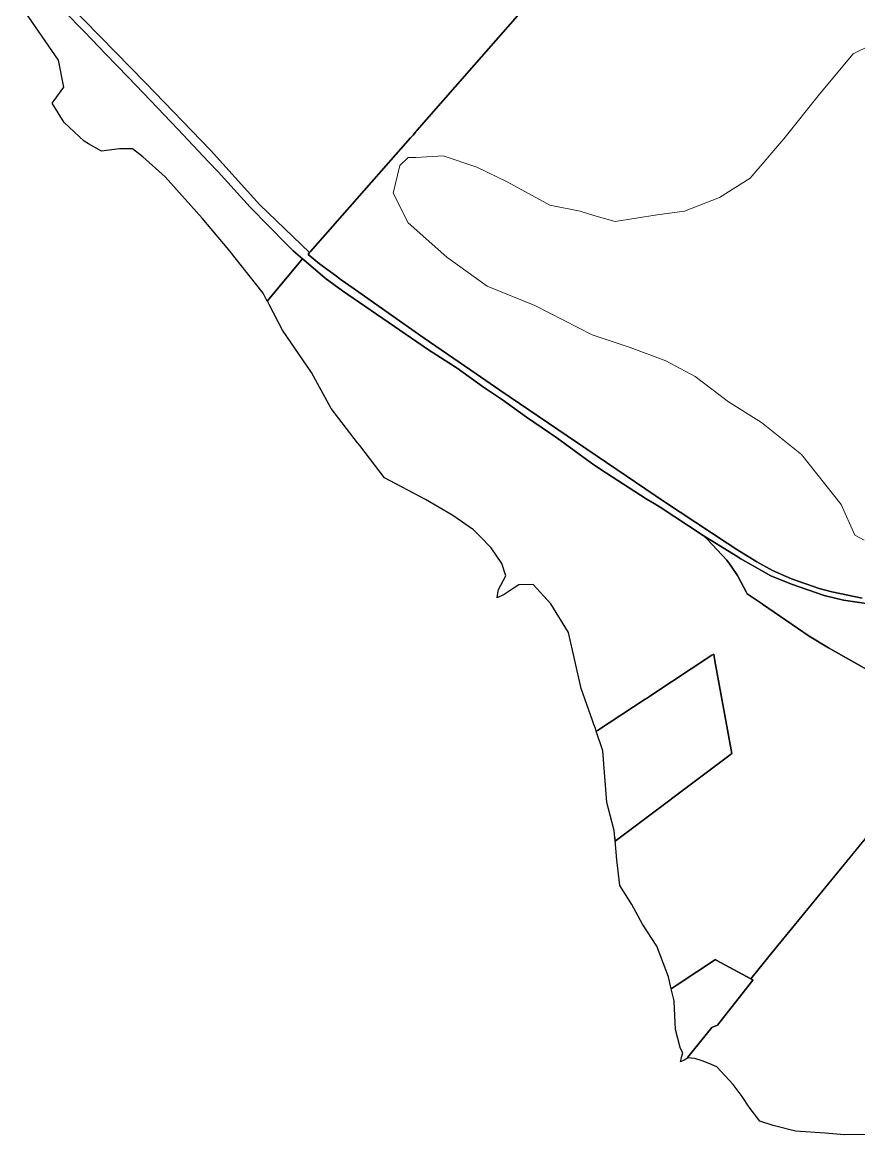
# Model space of a CAD drawing. Header units: metres. Extents: x 3 to 1005126, y 39 to 4383651.
# Drawn here: x 480801 to 481924, y 4356981 to 4358474 of the extents above; entities that cross this region are included whole.
import ezdxf

# ---------------------------------------------------------------- set-up
doc = ezdxf.new("R2010")
doc.units = ezdxf.units.M
doc.header["$MEASUREMENT"] = 0
doc.layers.add('Habitats_5_km_Cala_Blava', color=7, linetype='Continuous', lineweight=9, true_color=0xe7f7d0)
doc.layers.add('TM_Llucmajor', color=7, linetype='Continuous')

msp = doc.modelspace()

# ---------------------------------------------------------------- linework, layer by layer
at = {"layer": 'Habitats_5_km_Cala_Blava'}
msp.add_lwpolyline([(481930.6, 4357778.5), (481918.2, 4357785.2), (481899.9, 4357826.3), (481846.9, 4357893.3), (481792.9, 4357936.3), (481748.9, 4357964.3), (481703.9, 4357998.3), (481664.9, 4358019.3), (481616.9, 4358037.3), (481565.9, 4358054.3), (481488.9, 4358093.3), (481424.9, 4358119.3), (481370.9, 4358158.3), (481318.9, 4358204.3), (481298.9, 4358244.3), (481307.9, 4358281.3), (481318.9, 4358292.3), (481329.9, 4358292.3), (481365.9, 4358294.3), (481410.9, 4358279.3), (481451.9, 4358259.3), (481508.9, 4358228.3), (481549.9, 4358220.3), (481567.9, 4358214.3), (481596.9, 4358206.3), (481652.9, 4358215.3), (481689.9, 4358220.3), (481736.9, 4358238.3), (481777.9, 4358264.3), (481822.9, 4358317.3), (481870.9, 4358377.3), (481915.9, 4358431.3), (481960.9, 4358453.3)], dxfattribs=at)
at = {"layer": 'TM_Llucmajor', "linetype": 'Continuous', "flags": 128}
for points in [[(481488.2, 4358508.4), (481330.7, 4358328.2), (481329.9, 4358327.3), (481329.3, 4358326.6), (481327.5, 4358324.2), (481325.8, 4358322.2), (481322.3, 4358318.3), (481187.9, 4358166), (481186.6, 4358164.5), (481119.8, 4358228.8), (481053.8, 4358302), (480966.5, 4358392.3), (480905.7, 4358454.3), (480860.4, 4358500.6)], [(481928.3, 4357700.8), (481887.6, 4357709), (481870.6, 4357713.9), (481833.5, 4357726.8), (481807.9, 4357737.9), (481786.7, 4357749.5), (481759.8, 4357765.9), (481746.9, 4357774.5), (481663.1, 4357830.2), (481441.9, 4357980), (481410, 4358001.9), (481340.4, 4358049.5), (481307.4, 4358073), (481245.1, 4358116.9), (481229.3, 4358128), (481225.5, 4358130.6), (481224.4, 4358131.4), (481200.1, 4358149.4), (481184.7, 4358162), (481186.6, 4358164.5), (481187.9, 4358166), (481322.3, 4358318.3), (481325.8, 4358322.2), (481327.5, 4358324.2), (481329.3, 4358326.6), (481329.9, 4358327.3), (481330.7, 4358328.2), (481488.2, 4358508.4)], [(480857.2, 4358489), (480885.2, 4358460.4), (480912.7, 4358431.4), (480943.5, 4358400), (480973.1, 4358368.7), (481009.8, 4358330), (481051, 4358286.5), (481063.9, 4358272.9), (481107.2, 4358225.5), (481156.2, 4358175.5), (481164.9, 4358166.7), (481177.2, 4358156), (481177.2, 4358156), (481129.9, 4358099.5), (481124.5, 4358110), (481078.5, 4358168.3), (481042.8, 4358210.6), (480992.8, 4358266.1), (480963, 4358293.1), (480949.2, 4358303.9), (480945.5, 4358303.8), (480931.5, 4358303.7), (480907.6, 4358300.4), (480890.1, 4358310.6), (480884.2, 4358314), (480857.5, 4358339), (480841.3, 4358365.2), (480843.9, 4358368.7), (480857.1, 4358386.3), (480849.7, 4358422.7), (480801.2, 4358493.4)], [(480860.4, 4358500.6), (480905.7, 4358454.3), (480966.5, 4358392.3), (481053.8, 4358302), (481119.8, 4358228.8), (481186.6, 4358164.5), (481184.7, 4358162), (481200.1, 4358149.4), (481224.4, 4358131.4), (481225.5, 4358130.6), (481229.3, 4358128), (481245.1, 4358116.9), (481307.4, 4358073), (481340.4, 4358049.5), (481410, 4358001.9), (481441.9, 4357980), (481663.1, 4357830.2), (481746.9, 4357774.5), (481759.8, 4357765.9), (481786.7, 4357749.5), (481807.9, 4357737.9), (481833.5, 4357726.8), (481870.6, 4357713.9), (481887.6, 4357709), (481928.3, 4357700.8)], [(481958.1, 4357689.9), (481903.1, 4357698.1), (481877.3, 4357704.3), (481833.5, 4357719.3), (481805.7, 4357730.8), (481765.4, 4357753.4), (481759.2, 4357757.3), (481738.2, 4357770.6), (481715, 4357785), (481657.1, 4357822.8), (481646.7, 4357829.1), (481646.1, 4357829.5), (481638.4, 4357834.2), (481577.3, 4357873.6), (481569, 4357879.4), (481568.3, 4357879.8), (481553.2, 4357890.3), (481518.4, 4357916.1), (481477.8, 4357943.7), (481445.6, 4357966.9), (481420.1, 4357984.1), (481384.6, 4358009.4), (481346.3, 4358034.1), (481230.7, 4358113.3), (481207.7, 4358130.2), (481178.8, 4358154.6), (481177.2, 4358156), (481164.9, 4358166.7), (481156.2, 4358175.5), (481107.2, 4358225.5), (481063.9, 4358272.9), (481051, 4358286.5), (481009.8, 4358330), (480973.1, 4358368.7), (480943.5, 4358400), (480912.7, 4358431.4), (480885.2, 4358460.4), (480857.2, 4358489)], [(482070.8, 4357547.2), (481803.1, 4357219.7), (481778.9, 4357189.8), (481732.1, 4357214.8), (481730.7, 4357215.6), (481729.8, 4357215), (481729.8, 4357215), (481706.3, 4357199.3), (481680.1, 4357181.9), (481672, 4357176.5), (481668.3, 4357192.7), (481652.5, 4357233.6), (481633.6, 4357263.2), (481619.1, 4357289.7), (481603, 4357315.2), (481598.8, 4357349.4), (481596.5, 4357375.4), (481596.2, 4357379.1), (481596.9, 4357374.4), (481747.6, 4357487.9), (481753.3, 4357492.1), (481730.6, 4357616.6), (481729, 4357625.7), (481726.4, 4357624.1), (481644.4, 4357570), (481642.7, 4357568.9), (481638.6, 4357566.2), (481637, 4357565.1), (481572.8, 4357522.9), (481571.4, 4357522), (481570.1, 4357525.7), (481568.3, 4357531), (481566.5, 4357536.4), (481550.9, 4357579.4), (481534, 4357654.7), (481510.4, 4357693.3), (481486.7, 4357719.1), (481467.4, 4357718.7), (481460, 4357713.8), (481447.9, 4357705.7), (481438.5, 4357701.3), (481439.3, 4357707.3), (481440.1, 4357712.4), (481450.2, 4357730.6), (481444.5, 4357747.1), (481430.5, 4357768.4), (481415.2, 4357783.8), (481406.5, 4357792.4), (481378.8, 4357811.8), (481342.2, 4357833.1), (481287.2, 4357862.4), (481254.1, 4357905.5), (481251.9, 4357908.3), (481251.2, 4357909.3), (481246.7, 4357915), (481215.7, 4357955.4), (481189.1, 4358003.5), (481150.2, 4358060.4), (481132.4, 4358094.8), (481130.5, 4358098.4), (481129.9, 4358099.5), (481177.2, 4358156), (481178.8, 4358154.6), (481207.7, 4358130.2), (481230.7, 4358113.3), (481346.3, 4358034.1), (481384.6, 4358009.4), (481420.1, 4357984.1), (481445.6, 4357966.9), (481477.8, 4357943.7), (481518.4, 4357916.1), (481553.2, 4357890.3), (481568.3, 4357879.8), (481569, 4357879.4), (481577.3, 4357873.6), (481638.4, 4357834.2), (481646.1, 4357829.5), (481646.7, 4357829.1), (481657.1, 4357822.8), (481715, 4357785), (481720.5, 4357779.3), (481733.7, 4357765.4), (481746.7, 4357751.8), (481752.2, 4357743.7), (481760.7, 4357731.2), (481773, 4357708.4), (481773.9, 4357706.7), (481794, 4357692.9), (481794.4, 4357692.7), (481857, 4357649.7), (481882.9, 4357634.1), (481974.6, 4357582.1)], [(481974.6, 4357582.1), (481882.9, 4357634.1), (481857, 4357649.7), (481794.4, 4357692.7), (481794, 4357692.9), (481773.9, 4357706.7), (481773, 4357708.4), (481760.7, 4357731.2), (481752.2, 4357743.7), (481746.7, 4357751.8), (481733.7, 4357765.4), (481720.5, 4357779.3), (481715, 4357785), (481715, 4357785), (481738.2, 4357770.6), (481759.2, 4357757.3), (481765.4, 4357753.4), (481805.7, 4357730.8), (481833.5, 4357719.3), (481877.3, 4357704.3), (481903.1, 4357698.1), (481958.1, 4357689.9)], [(481934.4, 4356980.7), (481904, 4356980.6), (481878.4, 4356982.6), (481838.7, 4356985.3), (481808.6, 4356993.2), (481790.6, 4356998.7), (481776.6, 4357017.5), (481767, 4357032), (481755, 4357047.8), (481732.9, 4357071.9), (481723.6, 4357075.9), (481713.5, 4357079.9), (481703.7, 4357082.8), (481698.5, 4357083.2), (481694.6, 4357083.7), (481693.9, 4357083.3), (481694.2, 4357084.9), (481726.3, 4357124.7), (481734, 4357127.8), (481781.4, 4357188.1), (481781.6, 4357188.3), (481778.9, 4357189.8), (481803.1, 4357219.7), (481969.1, 4357422.7)]]:
    msp.add_lwpolyline(points, dxfattribs=at)
for points in [[(481596.2, 4357379.1), (481595.3, 4357389.1), (481585.4, 4357426.4), (481580.1, 4357495.9), (481571.4, 4357522), (481572.8, 4357522.9), (481637, 4357565.1), (481638.6, 4357566.2), (481642.7, 4357568.9), (481644.4, 4357570), (481726.4, 4357624.1), (481729, 4357625.7), (481730.6, 4357616.6), (481753.3, 4357492.1), (481747.6, 4357487.9), (481596.9, 4357374.4), (481596.2, 4357379.1)], [(481778.9, 4357189.8), (481781.6, 4357188.3), (481781.4, 4357188.1), (481734, 4357127.8), (481726.3, 4357124.7), (481694.2, 4357084.9), (481693.9, 4357083.3), (481689.4, 4357080.6), (481684.5, 4357078.4), (481685.3, 4357081.9), (481685.9, 4357084.5), (481687.4, 4357090.5), (481686.7, 4357092), (481684.1, 4357097.5), (481677.6, 4357121.9), (481675.7, 4357159.3), (481675.7, 4357160), (481675.2, 4357162.3), (481672, 4357176.5), (481680.1, 4357181.9), (481706.3, 4357199.3), (481729.8, 4357215), (481730.7, 4357215.6), (481732.1, 4357214.8), (481778.9, 4357189.8)]]:
    msp.add_lwpolyline(points, close=True, dxfattribs=at)

doc.saveas('drawing.dxf')
